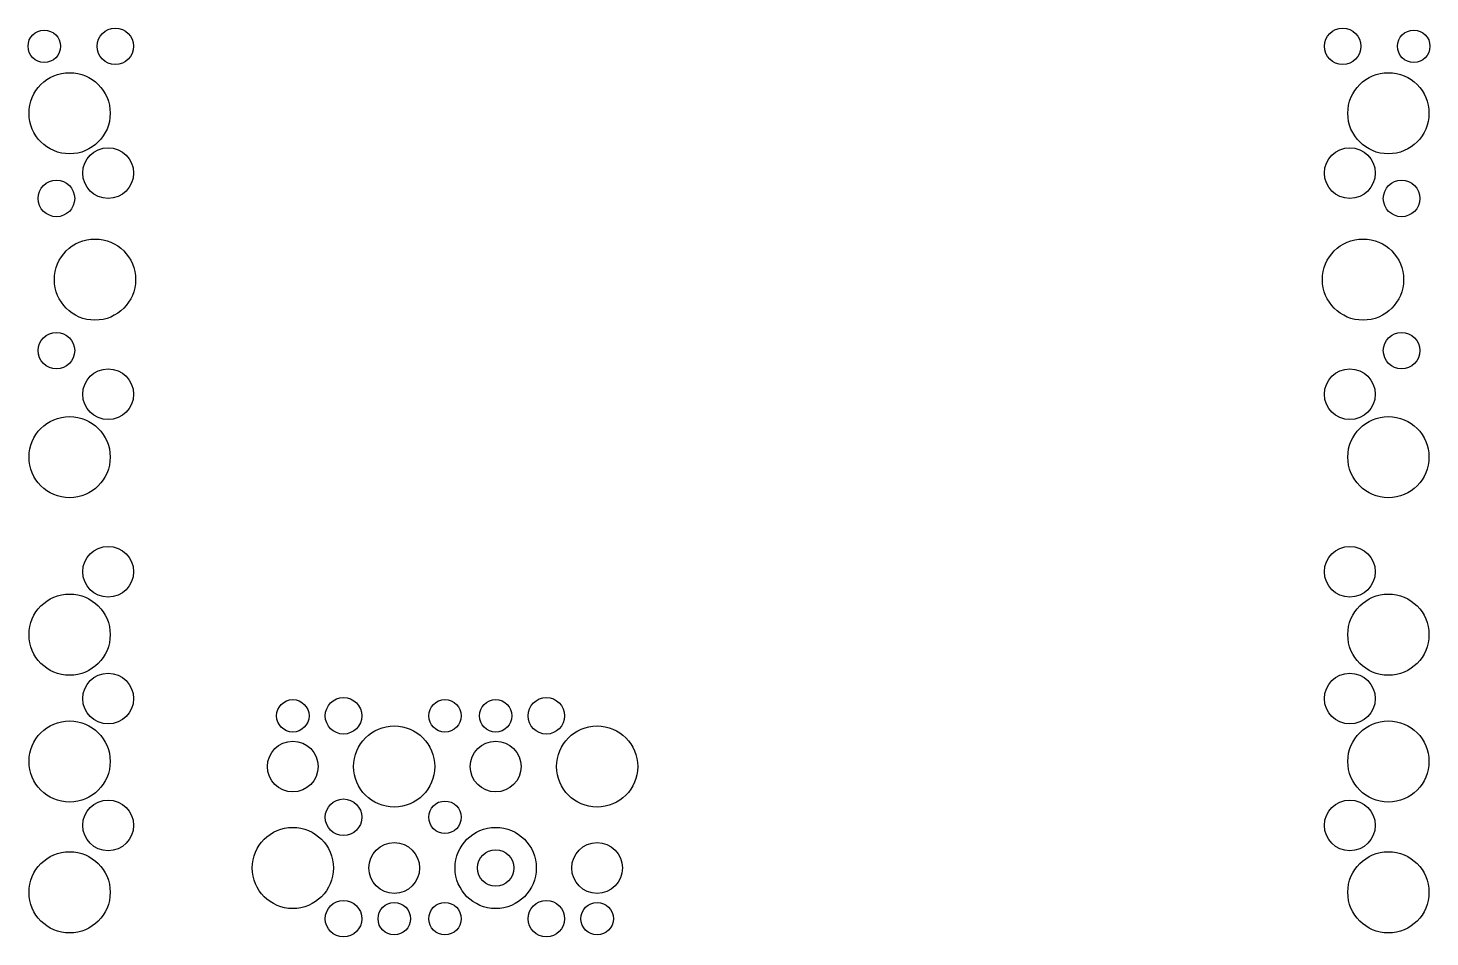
# Model space of a CAD drawing. Extents: x -691 to 691, y -448 to 448.
import ezdxf

# ---------------------------------------------------------------- set-up
doc = ezdxf.new("R2010")
doc.units = 0

msp = doc.modelspace()

# ---------------------------------------------------------------- linework, layer by layer
for centre, radius in [((-675, 430), 16), ((-605, 430), 18), ((605, 430), 18), ((675, 430), 16), ((-650, 364), 40), ((650, 364), 40), ((-612, 305), 25), ((612, 305), 25), ((-663, 280), 18), ((663, 280), 18), ((-625, 200), 40), ((625, 200), 40), ((-663, 130), 18), ((663, 130), 18), ((-612, 87), 25), ((612, 87), 25), ((-650, 25), 40), ((650, 25), 40), ((-612, -88), 25), ((612, -88), 25), ((-650, -150), 40), ((650, -150), 40), ((-612, -213), 25), ((612, -213), 25), ((-430, -230), 16), ((-380, -230), 18), ((-280, -230), 16), ((-230, -230), 16), ((-180, -230), 18), ((-650, -275), 40), ((-330, -280), 40), ((-130, -280), 40), ((650, -275), 40), ((-430, -280), 25), ((-230, -280), 25), ((-612, -338), 25), ((-380, -330), 18), ((-280, -330), 16), ((612, -338), 25), ((-430, -380), 40), ((-230, -380), 40), ((-330, -380), 25), ((-130, -380), 25), ((-650, -404), 40), ((-230, -380), 18), ((650, -404), 40), ((-380, -430), 18), ((-330, -430), 16), ((-280, -430), 16), ((-180, -430), 18), ((-130, -430), 16)]:
    msp.add_circle(centre, radius)

doc.saveas('drawing.dxf')
